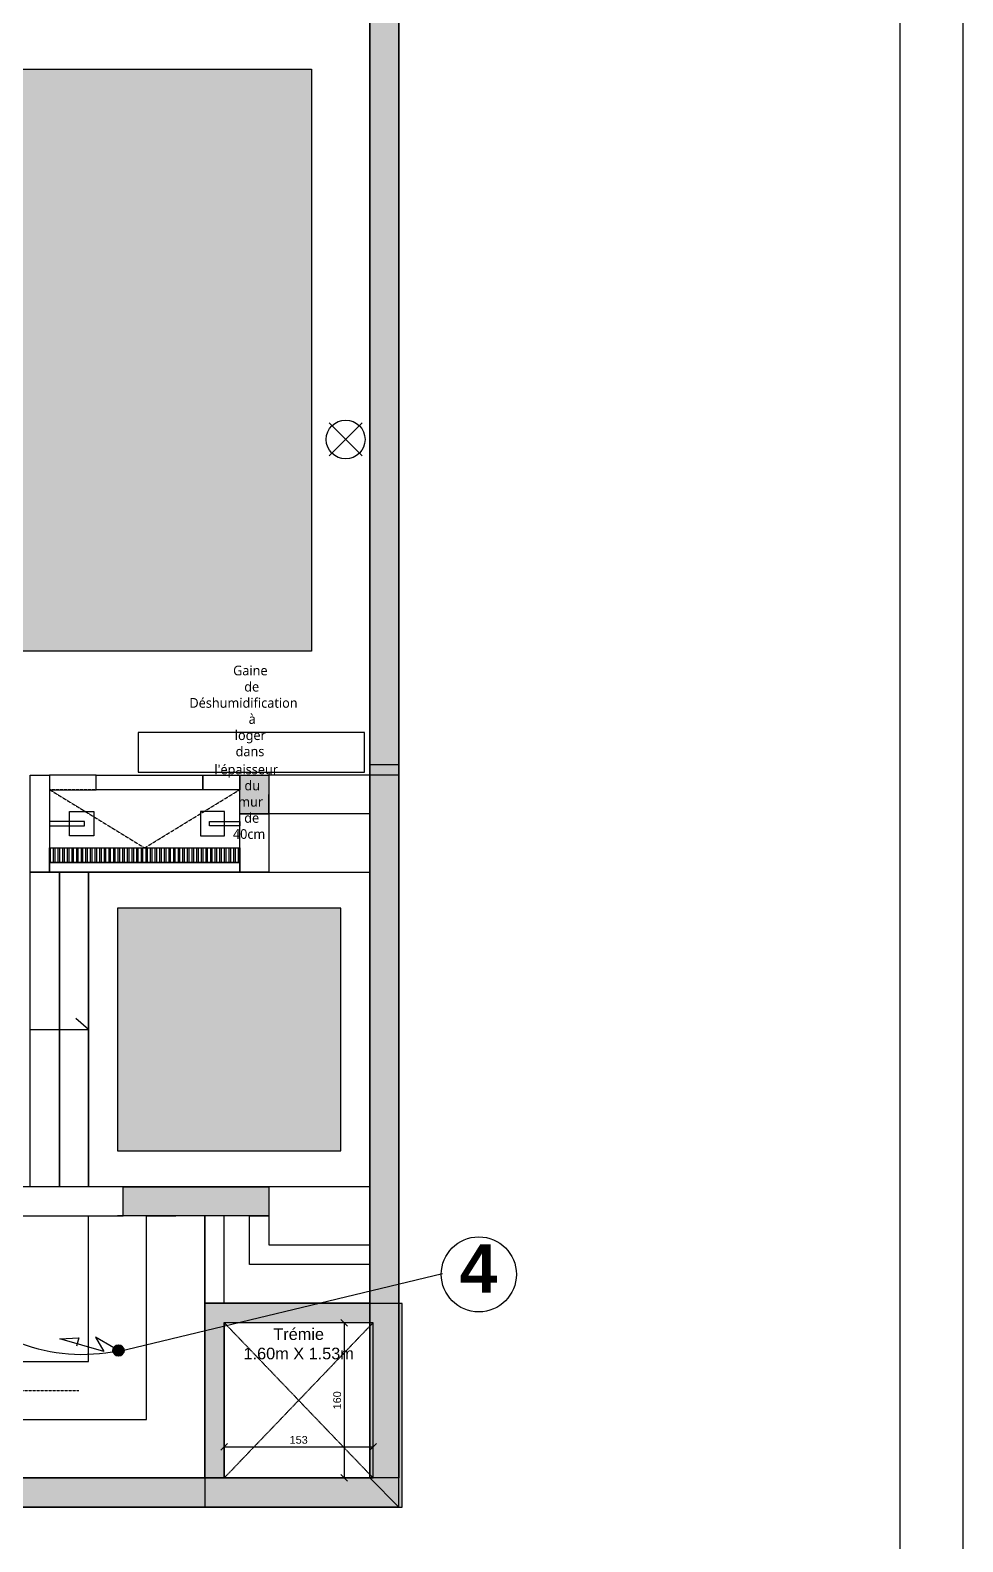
# Model space of a CAD drawing. Header units: millimetres. Extents: x 61345 to 69644, y 9491 to 29385.
# Drawn here: x 67334 to 68295, y 11305 to 12864 of the extents above; entities that cross this region are included whole.
import ezdxf

# ---------------------------------------------------------------- set-up
doc = ezdxf.new("R2010")
doc.units = ezdxf.units.MM
for name, pattern in [('CACHE', [0.375, 0.25, -0.125]), ('LINETYPE_0', [0]), ('PROJECTION', [0.375, 0.25, -0.125])]:
    doc.linetypes.add(name, pattern=pattern)
for name, color, linetype in [('ATT ELECTRIQUES', 3, 'Continuous'), ('FORCE', 3, 'Continuous'), ('Plan Archi', 8, 'Continuous')]:
    doc.layers.add(name, color=color, linetype=linetype)
doc.layers.add('G-ANNO-TEXT', color=231, linetype='Continuous', lineweight=9)
doc.layers.add('G-ANNO-TTLB', color=7, linetype='Continuous', lineweight=9)
doc.styles.add('0-TEXT-ANNO', font='', dxfattribs={"height": 2.5})
doc.styles.add('Arial_I', font='ariali.ttf', dxfattribs={"height": 146.22545})
doc.styles.get("Standard").update_dxf_attribs({"font": 'arial.ttf'})
doc.styles.get('0-TEXT-ANNO').set_extended_font_data('Roboto Light')
doc.dimstyles.new('Copie1.50', dxfattribs={"dimtxt": 8, "dimasz": 7, "dimexe": 0.18, "dimexo": 0.0625, "dimgap": 3, "dimtad": 3, "dimdec": 0, "dimzin": 0, "dimdsep": 46, "dimtxsty": 'Standard', "dimblk1": 'OBLIQUE', "dimblk2": 'OBLIQUE', "dimsah": 1, "dimcen": 0.09, "dimse1": 1, "dimse2": 1, "dimclrt": 256, "dimadec": 0, "dimazin": 0, "dimtfac": 1, "dimtdec": 0, "dimtofl": 0, "dimtmove": 0, "dimatfit": 3, "dimfxl": 1, "dimtolj": 1, "dimtzin": 0, "dimarcsym": 0})

# ---------------------------------------------------------------- blocks, each defined once
blk = doc.blocks.new('_OBLIQUE')
at = {"color": 0, "linetype": 'ByBlock'}
blk.add_line((-0.5, -0.5), (0.5, 0.5), dxfattribs=at)
blk = doc.blocks.new('*D145')
at = {"layer": 'Defpoints', "color": 0, "transparency": 16777216}
for p in [(67534.2, 11451.1), (67687.6, 11451.1), (67687.6, 11403.2)]:
    blk.add_point(p, dxfattribs=at)
at = {"layer": 'Plan Archi', "color": 0, "lineweight": -2, "transparency": 16777216}
blk.add_line((67534.2, 11403.2), (67687.6, 11403.2), dxfattribs=at)
at = {"layer": 'Plan Archi', "color": 0, "lineweight": -2, "transparency": 16777216, "xscale": 7, "yscale": 7, "zscale": 7, "rotation": 180}
blk.add_blockref('_OBLIQUE', (67534.2, 11403.2), dxfattribs=at)
at = {"layer": 'Plan Archi', "color": 0, "lineweight": -2, "transparency": 16777216, "xscale": 7, "yscale": 7, "zscale": 7}
blk.add_blockref('_OBLIQUE', (67687.6, 11403.2), dxfattribs=at)
at = {"layer": 'Plan Archi', "transparency": 16777216, "insert": (67610.9, 11410.3), "char_height": 8, "attachment_point": 5}
blk.add_mtext('\\A1;153', dxfattribs=at)
blk = doc.blocks.new('*D146')
at = {"layer": 'Defpoints', "color": 0, "transparency": 16777216}
for p in [(67610.9, 11531.1), (67610.9, 11371.1), (67657.7, 11371.1)]:
    blk.add_point(p, dxfattribs=at)
at = {"layer": 'Plan Archi', "color": 0, "lineweight": -2, "transparency": 16777216}
blk.add_line((67657.7, 11531.1), (67657.7, 11371.1), dxfattribs=at)
at = {"layer": 'Plan Archi', "color": 0, "lineweight": -2, "transparency": 16777216, "xscale": 7, "yscale": 7, "zscale": 7}
for p, rotation in [((67657.7, 11531.1), 90), ((67657.7, 11371.1), 270)]:
    blk.add_blockref('_OBLIQUE', p, dxfattribs=dict(at, rotation=rotation))
at = {"layer": 'Plan Archi', "transparency": 16777216, "insert": (67650.6, 11451.1), "char_height": 8, "attachment_point": 5, "rotation": 90}
blk.add_mtext('\\A1;160', dxfattribs=at)
blk = doc.blocks.new('A$C2dfc1057')
h = blk.add_hatch(color=252)
h.dxf.hatch_style = 1
h.paths.add_polyline_path([(-0.6, 7.857), (-0.3, 7.857), (-0.3, 0.502), (-0.6, 0.502)])
h = blk.add_hatch(color=252)
h.dxf.hatch_style = 1
h.paths.add_polyline_path([(-5.9, 7.646), (-5.6, 7.646), (-5.6, 7.146), (-5.9, 7.146)])
h = blk.add_hatch(color=252)
h.dxf.hatch_style = 1
h.paths.add_polyline_path([(-1.941, 7.746), (-1.641, 7.746), (-1.641, 7.346), (-1.941, 7.346)])
h = blk.add_hatch(color=252)
h.dxf.hatch_style = 1
h.paths.add_polyline_path([(-3.141, 3.502), (-1.641, 3.502), (-1.641, 3.202), (-3.141, 3.202)])
h = blk.add_hatch(color=252)
h.dxf.hatch_style = 1
h.paths.add_polyline_path([(-2.1, 0.502), (-2.1, 2.102), (-0.6, 2.102), (-0.6, 2.302), (-2.3, 2.302), (-2.3, 0.502)])
h = blk.add_hatch(color=252)
h.dxf.hatch_style = 1
h.paths.add_polyline_path([(-7.9, 1.6), (-5.6, 1.6), (-5.6, 1.4), (-7.9, 1.4)])
h = blk.add_hatch(color=252)
h.dxf.hatch_style = 1
h.paths.add_polyline_path([(-5.8, 1.4), (-5.6, 1.4), (-5.6, 0.502), (-5.8, 0.502)])
h = blk.add_hatch(color=252)
h.dxf.hatch_style = 1
h.paths.add_polyline_path([(-0.3, 0.502), (-7.9, 0.502), (-7.9, 0.202), (-0.3, 0.202)])
at = {"color": 252}
for points in [[(-0.6, 7.857), (-0.3, 7.857), (-0.3, 0.502), (-0.6, 0.502)], [(-5.9, 7.646), (-5.6, 7.646), (-5.6, 7.146), (-5.9, 7.146)], [(-1.941, 7.746), (-1.641, 7.746), (-1.641, 7.346), (-1.941, 7.346)], [(-3.141, 3.502), (-1.641, 3.502), (-1.641, 3.202), (-3.141, 3.202)], [(-2.1, 0.502), (-2.1, 2.102), (-0.6, 2.102), (-0.6, 2.302), (-2.3, 2.302), (-2.3, 0.502)], [(-7.9, 1.6), (-5.6, 1.6), (-5.6, 1.4), (-7.9, 1.4)], [(-5.8, 1.4), (-5.6, 1.4), (-5.6, 0.502), (-5.8, 0.502)], [(-0.3, 0.502), (-7.9, 0.502), (-7.9, 0.202), (-0.3, 0.202)]]:
    blk.add_lwpolyline(points, close=True, dxfattribs=at)
blk = doc.blocks.new('*U119')
at = {"color": 252}
blk.add_lwpolyline([(0, 0.022), (0.36, 0.022), (0.36, -0.024), (0, -0.024)], close=True, dxfattribs=at)
blk.add_lwpolyline([(0.205, -0.024), (0.205, -0.125, 0.414214), (0.206, -0.126), (0.454, -0.126, 0.414214), (0.455, -0.125), (0.455, 0.123, 0.414214), (0.454, 0.124), (0.206, 0.124, 0.414214), (0.205, 0.123), (0.205, 0.022)], format="xyb", close=True, dxfattribs=at)
blk = doc.blocks.new('*U118')
at = {"color": 252}
blk.add_lwpolyline([(0, 0.022), (0.31, 0.022), (0.31, -0.024), (0, -0.024)], close=True, dxfattribs=at)
blk.add_lwpolyline([(0.155, -0.024), (0.155, -0.125, 0.414214), (0.156, -0.126), (0.404, -0.126, 0.414214), (0.405, -0.125), (0.405, 0.123, 0.414214), (0.404, 0.124), (0.156, 0.124, 0.414214), (0.155, 0.123), (0.155, 0.022)], format="xyb", close=True, dxfattribs=at)
blk = doc.blocks.new('alimentation electrique')
at = {"layer": 'FORCE', "lineweight": 50}
blk.add_hatch(color=1, dxfattribs=at).paths.add_polyline_path([(54.9, -36.5, 1), (41.3, -19.1, 1)])
at = {"color": 1, "linetype": 'ByBlock'}
blk.add_lwpolyline([(38.4, -22.6), (0.5, -0.3), (18.2, -30.1), (-72.5, -4), (-33.8, -1.9), (-38.2, -19.2)], dxfattribs=at)
at = {"layer": 'FORCE', "color": 1, "lineweight": 40}
blk.add_circle((48.1, -27.8), 11, dxfattribs=at)

msp = doc.modelspace()

# ---------------------------------------------------------------- hatches: boundary and pattern name
at = {"layer": 'Plan Archi'}
h = msp.add_hatch(color=256, dxfattribs=at)
h.dxf.hatch_style = 1
h.paths.add_polyline_path([(67684.2, 12961.7), (67714.2, 12961.7), (67714.2, 12095.7), (67684.2, 12095.7)])
at = {"layer": 'Plan Archi', "true_color": 0x95b0cb}
h = msp.add_hatch(color=253, dxfattribs=at)
h.dxf.hatch_style = 1
h.paths.add_polyline_path([(65924.2, 12823.7), (67624.2, 12823.7), (67624.2, 12223.7), (65924.2, 12223.7)])
at = {"layer": 'Plan Archi'}
h = msp.add_hatch(dxfattribs=at)
h.set_pattern_fill('ANSI32', color=256, scale=0.5, angle=45)
h.set_pattern_definition([(90, (-81650.8123, 6963.445), (-4.7625, 0), []), (90, (-81649.2248, 6965.0326), (-4.7625, 0), [])])
h.paths.add_polyline_path([(67550.1, 12005.7), (67354.2, 12005.7), (67354.2, 12020.7), (67550.1, 12020.7)])
at = {"layer": 'Plan Archi', "true_color": 0x95b0cb}
h = msp.add_hatch(color=253, dxfattribs=at)
h.dxf.hatch_style = 1
h.paths.add_polyline_path([(67654.2, 11708.5), (67654.2, 11958.5), (67424.2, 11958.5), (67424.2, 11708.5)])
at = {"layer": 'Plan Archi'}
h = msp.add_hatch(color=256, dxfattribs=at)
h.paths.add_polyline_path([(67687.6, 11371.1), (67687.6, 11531.1), (67534.2, 11531.1), (67534.2, 11371.1)], flags=16)
h.paths.add_polyline_path([(67717.5, 11341.1), (67717.6, 11551.1), (67514.2, 11551.1), (67514.2, 11341.1)])

# ---------------------------------------------------------------- linework, layer by layer
msp.add_lwpolyline([(68295.4, 14721.6), (68295.4, 10730.6), (62705.4, 10730.6), (62705.4, 14721.6)], close=True)
msp.add_lwpolyline([(62770.4, 11111.6), (62770.4, 14656.6), (68230.4, 14656.6), (68230.4, 11111.6)])
at = {"layer": 'ATT ELECTRIQUES', "color": 6, "linetype": 'ByBlock'}
msp.add_arc((67387.6, 11677.3), 178.8, 216.296, 282.1133, dxfattribs=at)
at = {"layer": 'G-ANNO-TTLB', "color": 5, "lineweight": 30}
msp.add_lwpolyline([(67759, 11581.5), (67424.8, 11501.1)], dxfattribs=at)
msp.add_circle((67796.6, 11581), 38.7, dxfattribs=at)
at = {"layer": 'Plan Archi'}
for p, q in [((67684.2, 13402.1), (67684.2, 11371.1)), ((67714.2, 11341.1), (67714.2, 13372.1)), ((67684.2, 12095.7), (67684.2, 12961.7)), ((67714.2, 12961.7), (67714.2, 12095.7)), ((65924.2, 12823.7), (67624.2, 12823.7)), ((67624.2, 12823.7), (67624.2, 12223.7)), ((67624.2, 12223.7), (65924.2, 12223.7)), ((67445.4, 12139.7), (67445.4, 12098.9)), ((67678.8, 12139.7), (67445.4, 12139.7)), ((67678.8, 12098.9), (67678.8, 12139.7)), ((67445.4, 12098.9), (67678.8, 12098.9)), ((67684.2, 12095.7), (67580.1, 12095.7)), ((67580.1, 12095.7), (67580.1, 12075.7)), ((67684.2, 12095.7), (67684.2, 12075.7)), ((67714.2, 12095.7), (67684.2, 12095.7)), ((67580.1, 12055.7), (67580.1, 12075.7)), ((67684.2, 12055.7), (67684.2, 12075.7)), ((67684.2, 12055.7), (67580.1, 12055.7)), ((67394.2, 11491.3), (67394.2, 11641.3)), ((67394.2, 11641.3), (67424.2, 11641.3)), ((67454.2, 11641.3), (67424.2, 11641.3)), ((67454.2, 11431.3), (67454.2, 11641.3)), ((67454.2, 11641.3), (67484.2, 11641.3)), ((67454.2, 11431.3), (67454.2, 11641.3)), ((67514.2, 11641.3), (67484.2, 11641.3)), ((67514.2, 11371.3), (67514.2, 11641.3)), ((67184.2, 11491.3), (67394.2, 11491.3)), ((67184.2, 11431.3), (67454.2, 11431.3)), ((67184.2, 11431.3), (67454.2, 11431.3)), ((67684.2, 11371.1), (64446.8, 11370.9)), ((67184.2, 11371.3), (67514.2, 11371.3)), ((67684.2, 11371.1), (67714.2, 11341.1)), ((67714.2, 11341.1), (67684.2, 11371.1)), ((64427.5, 11340.9), (67714.2, 11341.1))]:
    msp.add_line(p, q, dxfattribs=at)
at = {"layer": 'Plan Archi', "linetype": 'LINETYPE_0'}
for p, q in [((67642.3, 12424.8), (67676.3, 12458.8)), ((67642.3, 12458.8), (67676.3, 12424.8))]:
    msp.add_line(p, q, dxfattribs=at)
at = {"layer": 'Plan Archi'}
for points in [[(67334.2, 12095.7), (67354.2, 12095.7), (67354.2, 11995.7), (67334.2, 11995.7)], [(67402.1, 12095.7), (67354.2, 12095.7), (67354.2, 12080.7), (67402.1, 12080.7)], [(67402.1, 12095.7), (67512.1, 12095.7), (67512.1, 12080.7), (67402.1, 12080.7)], [(67512.1, 12095.7), (67550.1, 12095.7), (67550.1, 12080.7), (67512.1, 12080.7)], [(67550.1, 12055.7), (67580.1, 12055.7), (67580.1, 11995.7), (67550.1, 11995.7)], [(67550.1, 12005.7), (67354.2, 12005.7), (67354.2, 12020.7), (67550.1, 12020.7)], [(67354.2, 12005.7), (67550.1, 12005.7), (67550.1, 11995.7), (67354.2, 11995.7)], [(67334.2, 11995.7), (67364.2, 11995.7), (67364.2, 11671.3), (67334.2, 11671.3)], [(67364.2, 11995.7), (67394.2, 11995.7), (67394.2, 11671.3), (67364.2, 11671.3)], [(67394.2, 11995.7), (67684.2, 11995.7), (67684.2, 11671.3), (67394.2, 11671.3)], [(67654.2, 11708.5), (67654.2, 11958.5), (67424.2, 11958.5), (67424.2, 11708.5)], [(67430.1, 11671.3), (67274.2, 11671.3), (67274.2, 11641.3), (67430.1, 11641.3)], [(67514.2, 11551.3), (67534.2, 11551.3), (67534.2, 11641.3), (67514.2, 11641.3)], [(67580.1, 11641.3), (67580.1, 11611.3), (67684.2, 11611.3), (67684.2, 11591.3), (67560.1, 11591.3), (67560.1, 11641.3)], [(67717.5, 11341.1), (67717.6, 11551.1), (67514.2, 11551.1), (67514.2, 11341.1)], [(67687.6, 11371.1), (67687.6, 11531.1), (67534.2, 11531.1), (67534.2, 11371.1)]]:
    msp.add_lwpolyline(points, close=True, dxfattribs=at)
at = {"layer": 'Plan Archi', "linetype": 'PROJECTION'}
msp.add_lwpolyline([(67354.2, 12080.7), (67452.1, 12020.7), (67550.1, 12080.7)], close=True, dxfattribs=at)
at = {"layer": 'Plan Archi'}
msp.add_lwpolyline([(67334.2, 11833.5), (67394.2, 11833.5), (67381.2, 11844.7)], dxfattribs=at)
at = {"layer": 'Plan Archi', "linetype": 'CACHE'}
for points in [[(67534.2, 11531.1), (67687.6, 11371.1), (67687.6, 11531.1), (67534.2, 11371.1)], [(67117.8, 11461.1), (67384.2, 11461.1)]]:
    msp.add_lwpolyline(points, dxfattribs=at)
at = {"layer": 'Plan Archi', "linetype": 'LINETYPE_0'}
msp.add_circle((67659.3, 12441.8), 20, dxfattribs=at)

# ---------------------------------------------------------------- block references
at = {"layer": 'ATT ELECTRIQUES', "xscale": 0.5, "yscale": 0.5, "zscale": 0.5}
msp.add_blockref('alimentation electrique', (67401.1, 11516.4), dxfattribs=at)
at = {"layer": 'Plan Archi', "xscale": 100, "yscale": 100, "zscale": 100}
msp.add_blockref('A$C2dfc1057', (67744.2, 11321.1), dxfattribs=at)
at = {"layer": 'Plan Archi', "yscale": 100, "zscale": 100, "rotation": 180}
for name, p, xscale in [('*U119', (67354.2, 12045.6), -100), ('*U118', (67550.1, 12045.6), 100)]:
    msp.add_blockref(name, p, dxfattribs=dict(at, xscale=xscale))

# ---------------------------------------------------------------- texts
at = {"layer": 'G-ANNO-TEXT', "color": 0, "insert": (67776.8, 11612.1), "char_height": 50, "width": 84.177, "attachment_point": 1, "style": 'Arial_I'}
msp.add_mtext('{\\fArial|b1|i0|c0|p34;\\C1;4}', dxfattribs=at)
at = {"layer": 'Plan Archi', "linetype": 'ByBlock', "style": '0-TEXT-ANNO'}
for s, p in [('Gaine', (67543.3, 12198.6)), ('de', (67554.8, 12181.9)), ('Déshumidification', (67498.3, 12165.2)), ('à', (67559.3, 12148.6)), ('loger', (67545, 12131.9)), ('dans', (67545.9, 12115.2)), ("l'épaisseur", (67524, 12096.6)), ('du', (67555, 12080)), ('mur', (67548.6, 12063.3)), ('de', (67554.8, 12046.6)), ('40cm', (67543.1, 12030))]:
    msp.add_text(s, height=10, dxfattribs=at).set_placement(p)
at = {"layer": 'Plan Archi', "insert": (67610.9, 11509.3), "char_height": 12, "width": 182.534, "attachment_point": 5}
msp.add_mtext('Trémie\\P1.60m X 1.53m', dxfattribs=at)

# ---------------------------------------------------------------- dimensions: what is measured, and where the dimension line sits
at = {"layer": 'Plan Archi', "color": 6}
for p1, p2, distance, picture, middle in [((67610.9, 11531.1), (67610.9, 11371.1), 46.8, '*D146', (67650.6, 11451.1)), ((67534.2, 11451.1), (67687.6, 11451.1), -47.9, '*D145', (67610.9, 11410.3))]:
    dim = msp.add_aligned_dim(p1=p1, p2=p2, distance=distance, dimstyle='Copie1.50', override={"dimfxl": 0.18, "dimfxlon": 1}, dxfattribs=at)
    dim.commit()
    dim.dimension.update_dxf_attribs({"geometry": picture, "text_midpoint": middle})

doc.saveas('drawing.dxf')
